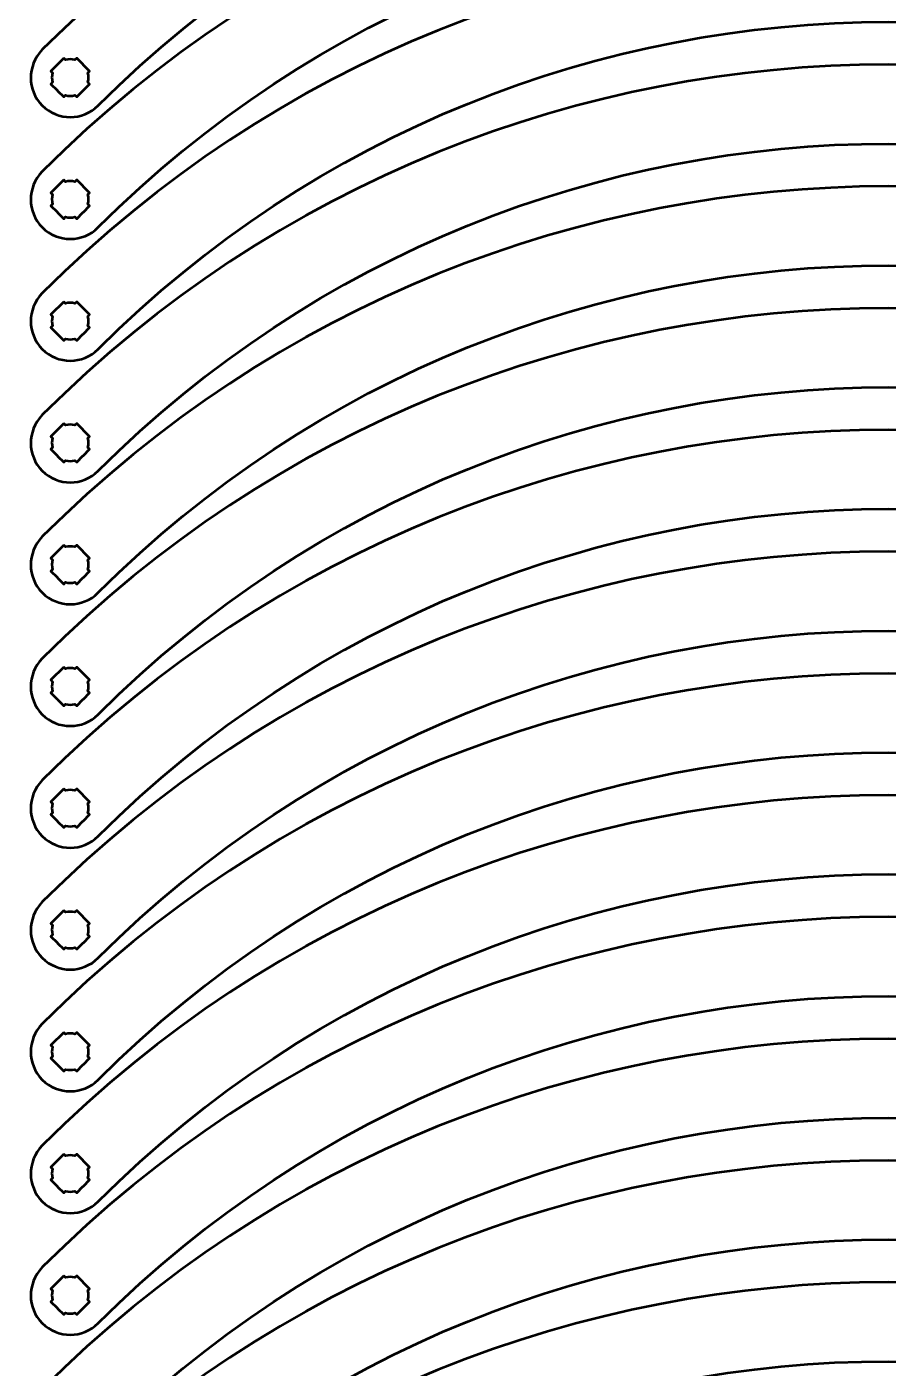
# Model space of a CAD drawing. Header units: centimetres. Extents: x -215 to 208, y -170 to 139.
# Drawn here: x -34.15 to -20, y 93.45 to 115.48 of the extents above; entities that cross this region are included whole.
import ezdxf

# ---------------------------------------------------------------- set-up
doc = ezdxf.new("R2010")
doc.units = ezdxf.units.CM
doc.header["$MEASUREMENT"] = 0
doc.layers.add('Layer 1', color=7, linetype='Continuous')

msp = doc.modelspace()

# ---------------------------------------------------------------- linework, layer by layer
at = {"layer": 'Layer 1', "color": 250, "lineweight": 53}
for points, knots in [([(-32.97543, 114.19039), (-33.22917, 113.93667), (-33.64082, 113.93667), (-33.89461, 114.19046), (-33.89461, 114.19046), (-34.14435, 114.4402), (-34.14833, 114.84278), (-33.89453, 115.10962), (-33.89453, 115.10962), (-26.22218, 122.78213), (-13.77787, 122.78213), (-6.10538, 115.10963), (-6.10538, 115.10963), (-5.85166, 114.85589), (-5.85166, 114.44424), (-6.10545, 114.19045), (-6.10545, 114.19045), (-6.35519, 113.94071), (-6.75778, 113.93672), (-7.02462, 114.19054), (-7.02462, 114.19054), (-14.18951, 121.35529), (-25.81054, 121.35529), (-32.97543, 114.19039)], [0, 0, 0, 0, 0.16666667, 0.16666667, 0.16666667, 0.16666667, 0.33333333, 0.33333333, 0.33333333, 0.33333333, 0.5, 0.5, 0.5, 0.5, 0.66666667, 0.66666667, 0.66666667, 0.66666667, 0.83333333, 0.83333333, 0.83333333, 0.83333333, 1, 1, 1, 1]), ([(-32.97543, 112.19039), (-33.22917, 111.93667), (-33.64082, 111.93667), (-33.89461, 112.19046), (-33.89461, 112.19046), (-34.14435, 112.4402), (-34.14833, 112.84278), (-33.89453, 113.10962), (-33.89453, 113.10962), (-26.22218, 120.78213), (-13.77787, 120.78213), (-6.10538, 113.10963), (-6.10538, 113.10963), (-5.85166, 112.85589), (-5.85166, 112.44424), (-6.10545, 112.19045), (-6.10545, 112.19045), (-6.35519, 111.94071), (-6.75778, 111.93672), (-7.02462, 112.19054), (-7.02462, 112.19054), (-14.18951, 119.35529), (-25.81054, 119.35529), (-32.97543, 112.19039)], [0, 0, 0, 0, 0.16666667, 0.16666667, 0.16666667, 0.16666667, 0.33333333, 0.33333333, 0.33333333, 0.33333333, 0.5, 0.5, 0.5, 0.5, 0.66666667, 0.66666667, 0.66666667, 0.66666667, 0.83333333, 0.83333333, 0.83333333, 0.83333333, 1, 1, 1, 1]), ([(-32.97543, 110.19039), (-33.22917, 109.93667), (-33.64082, 109.93667), (-33.89461, 110.19046), (-33.89461, 110.19046), (-34.14435, 110.4402), (-34.14833, 110.84278), (-33.89453, 111.10962), (-33.89453, 111.10962), (-26.22218, 118.78213), (-13.77787, 118.78213), (-6.10538, 111.10963), (-6.10538, 111.10963), (-5.85166, 110.85589), (-5.85166, 110.44424), (-6.10545, 110.19045), (-6.10545, 110.19045), (-6.35519, 109.94071), (-6.75778, 109.93672), (-7.02462, 110.19054), (-7.02462, 110.19054), (-14.18951, 117.35529), (-25.81054, 117.35529), (-32.97543, 110.19039)], [0, 0, 0, 0, 0.16666667, 0.16666667, 0.16666667, 0.16666667, 0.33333333, 0.33333333, 0.33333333, 0.33333333, 0.5, 0.5, 0.5, 0.5, 0.66666667, 0.66666667, 0.66666667, 0.66666667, 0.83333333, 0.83333333, 0.83333333, 0.83333333, 1, 1, 1, 1]), ([(-32.97543, 108.19039), (-33.22917, 107.93667), (-33.64082, 107.93667), (-33.89461, 108.19046), (-33.89461, 108.19046), (-34.14435, 108.4402), (-34.14833, 108.84278), (-33.89453, 109.10962), (-33.89453, 109.10962), (-26.22218, 116.78213), (-13.77787, 116.78213), (-6.10538, 109.10963), (-6.10538, 109.10963), (-5.85166, 108.85589), (-5.85166, 108.44424), (-6.10545, 108.19045), (-6.10545, 108.19045), (-6.35519, 107.94071), (-6.75778, 107.93672), (-7.02462, 108.19054), (-7.02462, 108.19054), (-14.18951, 115.35529), (-25.81054, 115.35529), (-32.97543, 108.19039)], [0, 0, 0, 0, 0.16666667, 0.16666667, 0.16666667, 0.16666667, 0.33333333, 0.33333333, 0.33333333, 0.33333333, 0.5, 0.5, 0.5, 0.5, 0.66666667, 0.66666667, 0.66666667, 0.66666667, 0.83333333, 0.83333333, 0.83333333, 0.83333333, 1, 1, 1, 1]), ([(-32.97543, 106.19039), (-33.22917, 105.93667), (-33.64082, 105.93667), (-33.89461, 106.19046), (-33.89461, 106.19046), (-34.14435, 106.4402), (-34.14833, 106.84278), (-33.89453, 107.10962), (-33.89453, 107.10962), (-26.22218, 114.78213), (-13.77787, 114.78213), (-6.10538, 107.10963), (-6.10538, 107.10963), (-5.85166, 106.85589), (-5.85166, 106.44424), (-6.10545, 106.19045), (-6.10545, 106.19045), (-6.35519, 105.94071), (-6.75778, 105.93672), (-7.02462, 106.19054), (-7.02462, 106.19054), (-14.18951, 113.35529), (-25.81054, 113.35529), (-32.97543, 106.19039)], [0, 0, 0, 0, 0.16666667, 0.16666667, 0.16666667, 0.16666667, 0.33333333, 0.33333333, 0.33333333, 0.33333333, 0.5, 0.5, 0.5, 0.5, 0.66666667, 0.66666667, 0.66666667, 0.66666667, 0.83333333, 0.83333333, 0.83333333, 0.83333333, 1, 1, 1, 1]), ([(-33.54111, 114.96827), (-33.54111, 114.96827), (-33.51269, 114.93984), (-33.51269, 114.93984), (-33.51269, 114.93984), (-33.46188, 114.95341), (-33.40822, 114.95339), (-33.35742, 114.93983), (-33.35742, 114.93983), (-33.35742, 114.93983), (-33.32898, 114.96827), (-33.32898, 114.96827), (-33.32898, 114.96827), (-33.32898, 114.96827), (-33.11685, 114.75613), (-33.11685, 114.75613), (-33.11685, 114.75613), (-33.11685, 114.75613), (-33.14527, 114.72772), (-33.14527, 114.72772), (-33.14527, 114.72772), (-33.13169, 114.6769), (-33.13166, 114.62321), (-33.14522, 114.57237), (-33.14522, 114.57237), (-33.14522, 114.57237), (-33.11685, 114.544), (-33.11685, 114.544), (-33.11685, 114.544), (-33.11685, 114.544), (-33.21968, 114.44117), (-33.21968, 114.44117), (-33.21968, 114.44117), (-33.21968, 114.44117), (-33.22292, 114.43784), (-33.22292, 114.43784), (-33.22292, 114.43784), (-33.22292, 114.43784), (-33.22625, 114.43461), (-33.22625, 114.43461), (-33.22625, 114.43461), (-33.22625, 114.43461), (-33.32898, 114.33187), (-33.32898, 114.33187), (-33.32898, 114.33187), (-33.32898, 114.33187), (-33.35731, 114.3602), (-33.35731, 114.3602), (-33.35731, 114.3602), (-33.40817, 114.34661), (-33.46192, 114.34661), (-33.51279, 114.3602), (-33.51279, 114.3602), (-33.51279, 114.3602), (-33.54111, 114.33187), (-33.54111, 114.33187), (-33.54111, 114.33187), (-33.54111, 114.33187), (-33.64243, 114.43318), (-33.64243, 114.43318), (-33.64243, 114.43318), (-33.64243, 114.43318), (-33.6472, 114.43784), (-33.6472, 114.43784), (-33.6472, 114.43784), (-33.6472, 114.43784), (-33.65187, 114.44262), (-33.65187, 114.44262), (-33.65187, 114.44262), (-33.65187, 114.44262), (-33.75325, 114.544), (-33.75325, 114.544), (-33.75325, 114.544), (-33.75325, 114.544), (-33.72489, 114.57236), (-33.72489, 114.57236), (-33.72489, 114.57236), (-33.73845, 114.6232), (-33.73845, 114.67692), (-33.72485, 114.72774), (-33.72485, 114.72774), (-33.72485, 114.72774), (-33.75325, 114.75613), (-33.75325, 114.75613), (-33.75325, 114.75613), (-33.75325, 114.75613), (-33.54111, 114.96827), (-33.54111, 114.96827)], [0, 0, 0, 0, 0.04545455, 0.04545455, 0.04545455, 0.04545455, 0.09090909, 0.09090909, 0.09090909, 0.09090909, 0.13636364, 0.13636364, 0.13636364, 0.13636364, 0.18181818, 0.18181818, 0.18181818, 0.18181818, 0.22727273, 0.22727273, 0.22727273, 0.22727273, 0.27272727, 0.27272727, 0.27272727, 0.27272727, 0.31818182, 0.31818182, 0.31818182, 0.31818182, 0.36363636, 0.36363636, 0.36363636, 0.36363636, 0.40909091, 0.40909091, 0.40909091, 0.40909091, 0.45454545, 0.45454545, 0.45454545, 0.45454545, 0.5, 0.5, 0.5, 0.5, 0.54545455, 0.54545455, 0.54545455, 0.54545455, 0.59090909, 0.59090909, 0.59090909, 0.59090909, 0.63636364, 0.63636364, 0.63636364, 0.63636364, 0.68181818, 0.68181818, 0.68181818, 0.68181818, 0.72727273, 0.72727273, 0.72727273, 0.72727273, 0.77272727, 0.77272727, 0.77272727, 0.77272727, 0.81818182, 0.81818182, 0.81818182, 0.81818182, 0.86363636, 0.86363636, 0.86363636, 0.86363636, 0.90909091, 0.90909091, 0.90909091, 0.90909091, 0.95454545, 0.95454545, 0.95454545, 0.95454545, 1, 1, 1, 1]), ([(-33.54111, 112.96827), (-33.54111, 112.96827), (-33.51269, 112.93984), (-33.51269, 112.93984), (-33.51269, 112.93984), (-33.46188, 112.95341), (-33.40822, 112.95339), (-33.35742, 112.93983), (-33.35742, 112.93983), (-33.35742, 112.93983), (-33.32898, 112.96827), (-33.32898, 112.96827), (-33.32898, 112.96827), (-33.32898, 112.96827), (-33.11685, 112.75613), (-33.11685, 112.75613), (-33.11685, 112.75613), (-33.11685, 112.75613), (-33.14527, 112.72772), (-33.14527, 112.72772), (-33.14527, 112.72772), (-33.13169, 112.6769), (-33.13166, 112.62321), (-33.14522, 112.57237), (-33.14522, 112.57237), (-33.14522, 112.57237), (-33.11685, 112.544), (-33.11685, 112.544), (-33.11685, 112.544), (-33.11685, 112.544), (-33.21968, 112.44117), (-33.21968, 112.44117), (-33.21968, 112.44117), (-33.21968, 112.44117), (-33.22292, 112.43784), (-33.22292, 112.43784), (-33.22292, 112.43784), (-33.22292, 112.43784), (-33.22625, 112.43461), (-33.22625, 112.43461), (-33.22625, 112.43461), (-33.22625, 112.43461), (-33.32898, 112.33187), (-33.32898, 112.33187), (-33.32898, 112.33187), (-33.32898, 112.33187), (-33.35731, 112.3602), (-33.35731, 112.3602), (-33.35731, 112.3602), (-33.40817, 112.34661), (-33.46192, 112.34661), (-33.51279, 112.3602), (-33.51279, 112.3602), (-33.51279, 112.3602), (-33.54111, 112.33187), (-33.54111, 112.33187), (-33.54111, 112.33187), (-33.54111, 112.33187), (-33.64243, 112.43318), (-33.64243, 112.43318), (-33.64243, 112.43318), (-33.64243, 112.43318), (-33.6472, 112.43784), (-33.6472, 112.43784), (-33.6472, 112.43784), (-33.6472, 112.43784), (-33.65187, 112.44262), (-33.65187, 112.44262), (-33.65187, 112.44262), (-33.65187, 112.44262), (-33.75325, 112.544), (-33.75325, 112.544), (-33.75325, 112.544), (-33.75325, 112.544), (-33.72489, 112.57236), (-33.72489, 112.57236), (-33.72489, 112.57236), (-33.73845, 112.6232), (-33.73845, 112.67692), (-33.72485, 112.72774), (-33.72485, 112.72774), (-33.72485, 112.72774), (-33.75325, 112.75613), (-33.75325, 112.75613), (-33.75325, 112.75613), (-33.75325, 112.75613), (-33.54111, 112.96827), (-33.54111, 112.96827)], [0, 0, 0, 0, 0.04545455, 0.04545455, 0.04545455, 0.04545455, 0.09090909, 0.09090909, 0.09090909, 0.09090909, 0.13636364, 0.13636364, 0.13636364, 0.13636364, 0.18181818, 0.18181818, 0.18181818, 0.18181818, 0.22727273, 0.22727273, 0.22727273, 0.22727273, 0.27272727, 0.27272727, 0.27272727, 0.27272727, 0.31818182, 0.31818182, 0.31818182, 0.31818182, 0.36363636, 0.36363636, 0.36363636, 0.36363636, 0.40909091, 0.40909091, 0.40909091, 0.40909091, 0.45454545, 0.45454545, 0.45454545, 0.45454545, 0.5, 0.5, 0.5, 0.5, 0.54545455, 0.54545455, 0.54545455, 0.54545455, 0.59090909, 0.59090909, 0.59090909, 0.59090909, 0.63636364, 0.63636364, 0.63636364, 0.63636364, 0.68181818, 0.68181818, 0.68181818, 0.68181818, 0.72727273, 0.72727273, 0.72727273, 0.72727273, 0.77272727, 0.77272727, 0.77272727, 0.77272727, 0.81818182, 0.81818182, 0.81818182, 0.81818182, 0.86363636, 0.86363636, 0.86363636, 0.86363636, 0.90909091, 0.90909091, 0.90909091, 0.90909091, 0.95454545, 0.95454545, 0.95454545, 0.95454545, 1, 1, 1, 1]), ([(-32.97543, 104.19039), (-33.22917, 103.93667), (-33.64082, 103.93667), (-33.89461, 104.19046), (-33.89461, 104.19046), (-34.14435, 104.4402), (-34.14833, 104.84278), (-33.89453, 105.10962), (-33.89453, 105.10962), (-26.22218, 112.78213), (-13.77787, 112.78213), (-6.10538, 105.10963), (-6.10538, 105.10963), (-5.85166, 104.85589), (-5.85166, 104.44424), (-6.10545, 104.19045), (-6.10545, 104.19045), (-6.35519, 103.94071), (-6.75778, 103.93672), (-7.02462, 104.19054), (-7.02462, 104.19054), (-14.18951, 111.35529), (-25.81054, 111.35529), (-32.97543, 104.19039)], [0, 0, 0, 0, 0.16666667, 0.16666667, 0.16666667, 0.16666667, 0.33333333, 0.33333333, 0.33333333, 0.33333333, 0.5, 0.5, 0.5, 0.5, 0.66666667, 0.66666667, 0.66666667, 0.66666667, 0.83333333, 0.83333333, 0.83333333, 0.83333333, 1, 1, 1, 1]), ([(-33.54111, 110.96827), (-33.54111, 110.96827), (-33.51269, 110.93984), (-33.51269, 110.93984), (-33.51269, 110.93984), (-33.46188, 110.95341), (-33.40822, 110.95339), (-33.35742, 110.93983), (-33.35742, 110.93983), (-33.35742, 110.93983), (-33.32898, 110.96827), (-33.32898, 110.96827), (-33.32898, 110.96827), (-33.32898, 110.96827), (-33.11685, 110.75613), (-33.11685, 110.75613), (-33.11685, 110.75613), (-33.11685, 110.75613), (-33.14527, 110.72772), (-33.14527, 110.72772), (-33.14527, 110.72772), (-33.13169, 110.6769), (-33.13166, 110.62321), (-33.14522, 110.57237), (-33.14522, 110.57237), (-33.14522, 110.57237), (-33.11685, 110.544), (-33.11685, 110.544), (-33.11685, 110.544), (-33.11685, 110.544), (-33.21968, 110.44117), (-33.21968, 110.44117), (-33.21968, 110.44117), (-33.21968, 110.44117), (-33.22292, 110.43784), (-33.22292, 110.43784), (-33.22292, 110.43784), (-33.22292, 110.43784), (-33.22625, 110.43461), (-33.22625, 110.43461), (-33.22625, 110.43461), (-33.22625, 110.43461), (-33.32898, 110.33187), (-33.32898, 110.33187), (-33.32898, 110.33187), (-33.32898, 110.33187), (-33.35731, 110.3602), (-33.35731, 110.3602), (-33.35731, 110.3602), (-33.40817, 110.34661), (-33.46192, 110.34661), (-33.51279, 110.3602), (-33.51279, 110.3602), (-33.51279, 110.3602), (-33.54111, 110.33187), (-33.54111, 110.33187), (-33.54111, 110.33187), (-33.54111, 110.33187), (-33.64243, 110.43318), (-33.64243, 110.43318), (-33.64243, 110.43318), (-33.64243, 110.43318), (-33.6472, 110.43784), (-33.6472, 110.43784), (-33.6472, 110.43784), (-33.6472, 110.43784), (-33.65187, 110.44262), (-33.65187, 110.44262), (-33.65187, 110.44262), (-33.65187, 110.44262), (-33.75325, 110.544), (-33.75325, 110.544), (-33.75325, 110.544), (-33.75325, 110.544), (-33.72489, 110.57236), (-33.72489, 110.57236), (-33.72489, 110.57236), (-33.73845, 110.6232), (-33.73845, 110.67692), (-33.72485, 110.72774), (-33.72485, 110.72774), (-33.72485, 110.72774), (-33.75325, 110.75613), (-33.75325, 110.75613), (-33.75325, 110.75613), (-33.75325, 110.75613), (-33.54111, 110.96827), (-33.54111, 110.96827)], [0, 0, 0, 0, 0.04545455, 0.04545455, 0.04545455, 0.04545455, 0.09090909, 0.09090909, 0.09090909, 0.09090909, 0.13636364, 0.13636364, 0.13636364, 0.13636364, 0.18181818, 0.18181818, 0.18181818, 0.18181818, 0.22727273, 0.22727273, 0.22727273, 0.22727273, 0.27272727, 0.27272727, 0.27272727, 0.27272727, 0.31818182, 0.31818182, 0.31818182, 0.31818182, 0.36363636, 0.36363636, 0.36363636, 0.36363636, 0.40909091, 0.40909091, 0.40909091, 0.40909091, 0.45454545, 0.45454545, 0.45454545, 0.45454545, 0.5, 0.5, 0.5, 0.5, 0.54545455, 0.54545455, 0.54545455, 0.54545455, 0.59090909, 0.59090909, 0.59090909, 0.59090909, 0.63636364, 0.63636364, 0.63636364, 0.63636364, 0.68181818, 0.68181818, 0.68181818, 0.68181818, 0.72727273, 0.72727273, 0.72727273, 0.72727273, 0.77272727, 0.77272727, 0.77272727, 0.77272727, 0.81818182, 0.81818182, 0.81818182, 0.81818182, 0.86363636, 0.86363636, 0.86363636, 0.86363636, 0.90909091, 0.90909091, 0.90909091, 0.90909091, 0.95454545, 0.95454545, 0.95454545, 0.95454545, 1, 1, 1, 1]), ([(-32.97543, 102.19039), (-33.22917, 101.93667), (-33.64082, 101.93667), (-33.89461, 102.19046), (-33.89461, 102.19046), (-34.14435, 102.4402), (-34.14833, 102.84278), (-33.89453, 103.10962), (-33.89453, 103.10962), (-26.22218, 110.78213), (-13.77787, 110.78213), (-6.10538, 103.10963), (-6.10538, 103.10963), (-5.85166, 102.85589), (-5.85166, 102.44424), (-6.10545, 102.19045), (-6.10545, 102.19045), (-6.35519, 101.94071), (-6.75778, 101.93672), (-7.02462, 102.19054), (-7.02462, 102.19054), (-14.18951, 109.35529), (-25.81054, 109.35529), (-32.97543, 102.19039)], [0, 0, 0, 0, 0.16666667, 0.16666667, 0.16666667, 0.16666667, 0.33333333, 0.33333333, 0.33333333, 0.33333333, 0.5, 0.5, 0.5, 0.5, 0.66666667, 0.66666667, 0.66666667, 0.66666667, 0.83333333, 0.83333333, 0.83333333, 0.83333333, 1, 1, 1, 1]), ([(-33.54111, 108.96827), (-33.54111, 108.96827), (-33.51269, 108.93984), (-33.51269, 108.93984), (-33.51269, 108.93984), (-33.46188, 108.95341), (-33.40822, 108.95339), (-33.35742, 108.93983), (-33.35742, 108.93983), (-33.35742, 108.93983), (-33.32898, 108.96827), (-33.32898, 108.96827), (-33.32898, 108.96827), (-33.32898, 108.96827), (-33.11685, 108.75613), (-33.11685, 108.75613), (-33.11685, 108.75613), (-33.11685, 108.75613), (-33.14527, 108.72772), (-33.14527, 108.72772), (-33.14527, 108.72772), (-33.13169, 108.6769), (-33.13166, 108.62321), (-33.14522, 108.57237), (-33.14522, 108.57237), (-33.14522, 108.57237), (-33.11685, 108.544), (-33.11685, 108.544), (-33.11685, 108.544), (-33.11685, 108.544), (-33.21968, 108.44117), (-33.21968, 108.44117), (-33.21968, 108.44117), (-33.21968, 108.44117), (-33.22292, 108.43784), (-33.22292, 108.43784), (-33.22292, 108.43784), (-33.22292, 108.43784), (-33.22625, 108.43461), (-33.22625, 108.43461), (-33.22625, 108.43461), (-33.22625, 108.43461), (-33.32898, 108.33187), (-33.32898, 108.33187), (-33.32898, 108.33187), (-33.32898, 108.33187), (-33.35731, 108.3602), (-33.35731, 108.3602), (-33.35731, 108.3602), (-33.40817, 108.34661), (-33.46192, 108.34661), (-33.51279, 108.3602), (-33.51279, 108.3602), (-33.51279, 108.3602), (-33.54111, 108.33187), (-33.54111, 108.33187), (-33.54111, 108.33187), (-33.54111, 108.33187), (-33.64243, 108.43318), (-33.64243, 108.43318), (-33.64243, 108.43318), (-33.64243, 108.43318), (-33.6472, 108.43784), (-33.6472, 108.43784), (-33.6472, 108.43784), (-33.6472, 108.43784), (-33.65187, 108.44262), (-33.65187, 108.44262), (-33.65187, 108.44262), (-33.65187, 108.44262), (-33.75325, 108.544), (-33.75325, 108.544), (-33.75325, 108.544), (-33.75325, 108.544), (-33.72489, 108.57236), (-33.72489, 108.57236), (-33.72489, 108.57236), (-33.73845, 108.6232), (-33.73845, 108.67692), (-33.72485, 108.72774), (-33.72485, 108.72774), (-33.72485, 108.72774), (-33.75325, 108.75613), (-33.75325, 108.75613), (-33.75325, 108.75613), (-33.75325, 108.75613), (-33.54111, 108.96827), (-33.54111, 108.96827)], [0, 0, 0, 0, 0.04545455, 0.04545455, 0.04545455, 0.04545455, 0.09090909, 0.09090909, 0.09090909, 0.09090909, 0.13636364, 0.13636364, 0.13636364, 0.13636364, 0.18181818, 0.18181818, 0.18181818, 0.18181818, 0.22727273, 0.22727273, 0.22727273, 0.22727273, 0.27272727, 0.27272727, 0.27272727, 0.27272727, 0.31818182, 0.31818182, 0.31818182, 0.31818182, 0.36363636, 0.36363636, 0.36363636, 0.36363636, 0.40909091, 0.40909091, 0.40909091, 0.40909091, 0.45454545, 0.45454545, 0.45454545, 0.45454545, 0.5, 0.5, 0.5, 0.5, 0.54545455, 0.54545455, 0.54545455, 0.54545455, 0.59090909, 0.59090909, 0.59090909, 0.59090909, 0.63636364, 0.63636364, 0.63636364, 0.63636364, 0.68181818, 0.68181818, 0.68181818, 0.68181818, 0.72727273, 0.72727273, 0.72727273, 0.72727273, 0.77272727, 0.77272727, 0.77272727, 0.77272727, 0.81818182, 0.81818182, 0.81818182, 0.81818182, 0.86363636, 0.86363636, 0.86363636, 0.86363636, 0.90909091, 0.90909091, 0.90909091, 0.90909091, 0.95454545, 0.95454545, 0.95454545, 0.95454545, 1, 1, 1, 1]), ([(-32.97543, 100.19039), (-33.22917, 99.93667), (-33.64082, 99.93667), (-33.89461, 100.19046), (-33.89461, 100.19046), (-34.14435, 100.4402), (-34.14833, 100.84278), (-33.89453, 101.10962), (-33.89453, 101.10962), (-26.22218, 108.78213), (-13.77787, 108.78213), (-6.10538, 101.10963), (-6.10538, 101.10963), (-5.85166, 100.85589), (-5.85166, 100.44424), (-6.10545, 100.19045), (-6.10545, 100.19045), (-6.35519, 99.94071), (-6.75778, 99.93672), (-7.02462, 100.19054), (-7.02462, 100.19054), (-14.18951, 107.35529), (-25.81054, 107.35529), (-32.97543, 100.19039)], [0, 0, 0, 0, 0.16666667, 0.16666667, 0.16666667, 0.16666667, 0.33333333, 0.33333333, 0.33333333, 0.33333333, 0.5, 0.5, 0.5, 0.5, 0.66666667, 0.66666667, 0.66666667, 0.66666667, 0.83333333, 0.83333333, 0.83333333, 0.83333333, 1, 1, 1, 1]), ([(-33.54111, 106.96827), (-33.54111, 106.96827), (-33.51269, 106.93984), (-33.51269, 106.93984), (-33.51269, 106.93984), (-33.46188, 106.95341), (-33.40822, 106.95339), (-33.35742, 106.93983), (-33.35742, 106.93983), (-33.35742, 106.93983), (-33.32898, 106.96827), (-33.32898, 106.96827), (-33.32898, 106.96827), (-33.32898, 106.96827), (-33.11685, 106.75613), (-33.11685, 106.75613), (-33.11685, 106.75613), (-33.11685, 106.75613), (-33.14527, 106.72772), (-33.14527, 106.72772), (-33.14527, 106.72772), (-33.13169, 106.6769), (-33.13166, 106.62321), (-33.14522, 106.57237), (-33.14522, 106.57237), (-33.14522, 106.57237), (-33.11685, 106.544), (-33.11685, 106.544), (-33.11685, 106.544), (-33.11685, 106.544), (-33.21968, 106.44117), (-33.21968, 106.44117), (-33.21968, 106.44117), (-33.21968, 106.44117), (-33.22292, 106.43784), (-33.22292, 106.43784), (-33.22292, 106.43784), (-33.22292, 106.43784), (-33.22625, 106.43461), (-33.22625, 106.43461), (-33.22625, 106.43461), (-33.22625, 106.43461), (-33.32898, 106.33187), (-33.32898, 106.33187), (-33.32898, 106.33187), (-33.32898, 106.33187), (-33.35731, 106.3602), (-33.35731, 106.3602), (-33.35731, 106.3602), (-33.40817, 106.34661), (-33.46192, 106.34661), (-33.51279, 106.3602), (-33.51279, 106.3602), (-33.51279, 106.3602), (-33.54111, 106.33187), (-33.54111, 106.33187), (-33.54111, 106.33187), (-33.54111, 106.33187), (-33.64243, 106.43318), (-33.64243, 106.43318), (-33.64243, 106.43318), (-33.64243, 106.43318), (-33.6472, 106.43784), (-33.6472, 106.43784), (-33.6472, 106.43784), (-33.6472, 106.43784), (-33.65187, 106.44262), (-33.65187, 106.44262), (-33.65187, 106.44262), (-33.65187, 106.44262), (-33.75325, 106.544), (-33.75325, 106.544), (-33.75325, 106.544), (-33.75325, 106.544), (-33.72489, 106.57236), (-33.72489, 106.57236), (-33.72489, 106.57236), (-33.73845, 106.6232), (-33.73845, 106.67692), (-33.72485, 106.72774), (-33.72485, 106.72774), (-33.72485, 106.72774), (-33.75325, 106.75613), (-33.75325, 106.75613), (-33.75325, 106.75613), (-33.75325, 106.75613), (-33.54111, 106.96827), (-33.54111, 106.96827)], [0, 0, 0, 0, 0.04545455, 0.04545455, 0.04545455, 0.04545455, 0.09090909, 0.09090909, 0.09090909, 0.09090909, 0.13636364, 0.13636364, 0.13636364, 0.13636364, 0.18181818, 0.18181818, 0.18181818, 0.18181818, 0.22727273, 0.22727273, 0.22727273, 0.22727273, 0.27272727, 0.27272727, 0.27272727, 0.27272727, 0.31818182, 0.31818182, 0.31818182, 0.31818182, 0.36363636, 0.36363636, 0.36363636, 0.36363636, 0.40909091, 0.40909091, 0.40909091, 0.40909091, 0.45454545, 0.45454545, 0.45454545, 0.45454545, 0.5, 0.5, 0.5, 0.5, 0.54545455, 0.54545455, 0.54545455, 0.54545455, 0.59090909, 0.59090909, 0.59090909, 0.59090909, 0.63636364, 0.63636364, 0.63636364, 0.63636364, 0.68181818, 0.68181818, 0.68181818, 0.68181818, 0.72727273, 0.72727273, 0.72727273, 0.72727273, 0.77272727, 0.77272727, 0.77272727, 0.77272727, 0.81818182, 0.81818182, 0.81818182, 0.81818182, 0.86363636, 0.86363636, 0.86363636, 0.86363636, 0.90909091, 0.90909091, 0.90909091, 0.90909091, 0.95454545, 0.95454545, 0.95454545, 0.95454545, 1, 1, 1, 1]), ([(-32.97543, 98.19039), (-33.22917, 97.93667), (-33.64082, 97.93667), (-33.89461, 98.19046), (-33.89461, 98.19046), (-34.14435, 98.4402), (-34.14833, 98.84278), (-33.89453, 99.10962), (-33.89453, 99.10962), (-26.22218, 106.78213), (-13.77787, 106.78213), (-6.10538, 99.10963), (-6.10538, 99.10963), (-5.85166, 98.85589), (-5.85166, 98.44424), (-6.10545, 98.19045), (-6.10545, 98.19045), (-6.35519, 97.94071), (-6.75778, 97.93672), (-7.02462, 98.19054), (-7.02462, 98.19054), (-14.18951, 105.35529), (-25.81054, 105.35529), (-32.97543, 98.19039)], [0, 0, 0, 0, 0.16666667, 0.16666667, 0.16666667, 0.16666667, 0.33333333, 0.33333333, 0.33333333, 0.33333333, 0.5, 0.5, 0.5, 0.5, 0.66666667, 0.66666667, 0.66666667, 0.66666667, 0.83333333, 0.83333333, 0.83333333, 0.83333333, 1, 1, 1, 1]), ([(-33.54111, 104.96827), (-33.54111, 104.96827), (-33.51269, 104.93984), (-33.51269, 104.93984), (-33.51269, 104.93984), (-33.46188, 104.95341), (-33.40822, 104.95339), (-33.35742, 104.93983), (-33.35742, 104.93983), (-33.35742, 104.93983), (-33.32898, 104.96827), (-33.32898, 104.96827), (-33.32898, 104.96827), (-33.32898, 104.96827), (-33.11685, 104.75613), (-33.11685, 104.75613), (-33.11685, 104.75613), (-33.11685, 104.75613), (-33.14527, 104.72772), (-33.14527, 104.72772), (-33.14527, 104.72772), (-33.13169, 104.6769), (-33.13166, 104.62321), (-33.14522, 104.57237), (-33.14522, 104.57237), (-33.14522, 104.57237), (-33.11685, 104.544), (-33.11685, 104.544), (-33.11685, 104.544), (-33.11685, 104.544), (-33.21968, 104.44117), (-33.21968, 104.44117), (-33.21968, 104.44117), (-33.21968, 104.44117), (-33.22292, 104.43784), (-33.22292, 104.43784), (-33.22292, 104.43784), (-33.22292, 104.43784), (-33.22625, 104.43461), (-33.22625, 104.43461), (-33.22625, 104.43461), (-33.22625, 104.43461), (-33.32898, 104.33187), (-33.32898, 104.33187), (-33.32898, 104.33187), (-33.32898, 104.33187), (-33.35731, 104.3602), (-33.35731, 104.3602), (-33.35731, 104.3602), (-33.40817, 104.34661), (-33.46192, 104.34661), (-33.51279, 104.3602), (-33.51279, 104.3602), (-33.51279, 104.3602), (-33.54111, 104.33187), (-33.54111, 104.33187), (-33.54111, 104.33187), (-33.54111, 104.33187), (-33.64243, 104.43318), (-33.64243, 104.43318), (-33.64243, 104.43318), (-33.64243, 104.43318), (-33.6472, 104.43784), (-33.6472, 104.43784), (-33.6472, 104.43784), (-33.6472, 104.43784), (-33.65187, 104.44262), (-33.65187, 104.44262), (-33.65187, 104.44262), (-33.65187, 104.44262), (-33.75325, 104.544), (-33.75325, 104.544), (-33.75325, 104.544), (-33.75325, 104.544), (-33.72489, 104.57236), (-33.72489, 104.57236), (-33.72489, 104.57236), (-33.73845, 104.6232), (-33.73845, 104.67692), (-33.72485, 104.72774), (-33.72485, 104.72774), (-33.72485, 104.72774), (-33.75325, 104.75613), (-33.75325, 104.75613), (-33.75325, 104.75613), (-33.75325, 104.75613), (-33.54111, 104.96827), (-33.54111, 104.96827)], [0, 0, 0, 0, 0.04545455, 0.04545455, 0.04545455, 0.04545455, 0.09090909, 0.09090909, 0.09090909, 0.09090909, 0.13636364, 0.13636364, 0.13636364, 0.13636364, 0.18181818, 0.18181818, 0.18181818, 0.18181818, 0.22727273, 0.22727273, 0.22727273, 0.22727273, 0.27272727, 0.27272727, 0.27272727, 0.27272727, 0.31818182, 0.31818182, 0.31818182, 0.31818182, 0.36363636, 0.36363636, 0.36363636, 0.36363636, 0.40909091, 0.40909091, 0.40909091, 0.40909091, 0.45454545, 0.45454545, 0.45454545, 0.45454545, 0.5, 0.5, 0.5, 0.5, 0.54545455, 0.54545455, 0.54545455, 0.54545455, 0.59090909, 0.59090909, 0.59090909, 0.59090909, 0.63636364, 0.63636364, 0.63636364, 0.63636364, 0.68181818, 0.68181818, 0.68181818, 0.68181818, 0.72727273, 0.72727273, 0.72727273, 0.72727273, 0.77272727, 0.77272727, 0.77272727, 0.77272727, 0.81818182, 0.81818182, 0.81818182, 0.81818182, 0.86363636, 0.86363636, 0.86363636, 0.86363636, 0.90909091, 0.90909091, 0.90909091, 0.90909091, 0.95454545, 0.95454545, 0.95454545, 0.95454545, 1, 1, 1, 1]), ([(-32.97543, 96.19039), (-33.22917, 95.93667), (-33.64082, 95.93667), (-33.89461, 96.19046), (-33.89461, 96.19046), (-34.14435, 96.4402), (-34.14833, 96.84278), (-33.89453, 97.10962), (-33.89453, 97.10962), (-26.22218, 104.78213), (-13.77787, 104.78213), (-6.10538, 97.10963), (-6.10538, 97.10963), (-5.85166, 96.85589), (-5.85166, 96.44424), (-6.10545, 96.19045), (-6.10545, 96.19045), (-6.35519, 95.94071), (-6.75778, 95.93672), (-7.02462, 96.19054), (-7.02462, 96.19054), (-14.18951, 103.35529), (-25.81054, 103.35529), (-32.97543, 96.19039)], [0, 0, 0, 0, 0.16666667, 0.16666667, 0.16666667, 0.16666667, 0.33333333, 0.33333333, 0.33333333, 0.33333333, 0.5, 0.5, 0.5, 0.5, 0.66666667, 0.66666667, 0.66666667, 0.66666667, 0.83333333, 0.83333333, 0.83333333, 0.83333333, 1, 1, 1, 1]), ([(-33.54111, 102.96827), (-33.54111, 102.96827), (-33.51269, 102.93984), (-33.51269, 102.93984), (-33.51269, 102.93984), (-33.46188, 102.95341), (-33.40822, 102.95339), (-33.35742, 102.93983), (-33.35742, 102.93983), (-33.35742, 102.93983), (-33.32898, 102.96827), (-33.32898, 102.96827), (-33.32898, 102.96827), (-33.32898, 102.96827), (-33.11685, 102.75613), (-33.11685, 102.75613), (-33.11685, 102.75613), (-33.11685, 102.75613), (-33.14527, 102.72772), (-33.14527, 102.72772), (-33.14527, 102.72772), (-33.13169, 102.6769), (-33.13166, 102.62321), (-33.14522, 102.57237), (-33.14522, 102.57237), (-33.14522, 102.57237), (-33.11685, 102.544), (-33.11685, 102.544), (-33.11685, 102.544), (-33.11685, 102.544), (-33.21968, 102.44117), (-33.21968, 102.44117), (-33.21968, 102.44117), (-33.21968, 102.44117), (-33.22292, 102.43784), (-33.22292, 102.43784), (-33.22292, 102.43784), (-33.22292, 102.43784), (-33.22625, 102.43461), (-33.22625, 102.43461), (-33.22625, 102.43461), (-33.22625, 102.43461), (-33.32898, 102.33187), (-33.32898, 102.33187), (-33.32898, 102.33187), (-33.32898, 102.33187), (-33.35731, 102.3602), (-33.35731, 102.3602), (-33.35731, 102.3602), (-33.40817, 102.34661), (-33.46192, 102.34661), (-33.51279, 102.3602), (-33.51279, 102.3602), (-33.51279, 102.3602), (-33.54111, 102.33187), (-33.54111, 102.33187), (-33.54111, 102.33187), (-33.54111, 102.33187), (-33.64243, 102.43318), (-33.64243, 102.43318), (-33.64243, 102.43318), (-33.64243, 102.43318), (-33.6472, 102.43784), (-33.6472, 102.43784), (-33.6472, 102.43784), (-33.6472, 102.43784), (-33.65187, 102.44262), (-33.65187, 102.44262), (-33.65187, 102.44262), (-33.65187, 102.44262), (-33.75325, 102.544), (-33.75325, 102.544), (-33.75325, 102.544), (-33.75325, 102.544), (-33.72489, 102.57236), (-33.72489, 102.57236), (-33.72489, 102.57236), (-33.73845, 102.6232), (-33.73845, 102.67692), (-33.72485, 102.72774), (-33.72485, 102.72774), (-33.72485, 102.72774), (-33.75325, 102.75613), (-33.75325, 102.75613), (-33.75325, 102.75613), (-33.75325, 102.75613), (-33.54111, 102.96827), (-33.54111, 102.96827)], [0, 0, 0, 0, 0.04545455, 0.04545455, 0.04545455, 0.04545455, 0.09090909, 0.09090909, 0.09090909, 0.09090909, 0.13636364, 0.13636364, 0.13636364, 0.13636364, 0.18181818, 0.18181818, 0.18181818, 0.18181818, 0.22727273, 0.22727273, 0.22727273, 0.22727273, 0.27272727, 0.27272727, 0.27272727, 0.27272727, 0.31818182, 0.31818182, 0.31818182, 0.31818182, 0.36363636, 0.36363636, 0.36363636, 0.36363636, 0.40909091, 0.40909091, 0.40909091, 0.40909091, 0.45454545, 0.45454545, 0.45454545, 0.45454545, 0.5, 0.5, 0.5, 0.5, 0.54545455, 0.54545455, 0.54545455, 0.54545455, 0.59090909, 0.59090909, 0.59090909, 0.59090909, 0.63636364, 0.63636364, 0.63636364, 0.63636364, 0.68181818, 0.68181818, 0.68181818, 0.68181818, 0.72727273, 0.72727273, 0.72727273, 0.72727273, 0.77272727, 0.77272727, 0.77272727, 0.77272727, 0.81818182, 0.81818182, 0.81818182, 0.81818182, 0.86363636, 0.86363636, 0.86363636, 0.86363636, 0.90909091, 0.90909091, 0.90909091, 0.90909091, 0.95454545, 0.95454545, 0.95454545, 0.95454545, 1, 1, 1, 1]), ([(-32.97543, 94.19039), (-33.22917, 93.93667), (-33.64082, 93.93667), (-33.89461, 94.19046), (-33.89461, 94.19046), (-34.14435, 94.4402), (-34.14833, 94.84278), (-33.89453, 95.10962), (-33.89453, 95.10962), (-26.22218, 102.78213), (-13.77787, 102.78213), (-6.10538, 95.10963), (-6.10538, 95.10963), (-5.85166, 94.85589), (-5.85166, 94.44424), (-6.10545, 94.19045), (-6.10545, 94.19045), (-6.35519, 93.94071), (-6.75778, 93.93672), (-7.02462, 94.19054), (-7.02462, 94.19054), (-14.18951, 101.35529), (-25.81054, 101.35529), (-32.97543, 94.19039)], [0, 0, 0, 0, 0.16666667, 0.16666667, 0.16666667, 0.16666667, 0.33333333, 0.33333333, 0.33333333, 0.33333333, 0.5, 0.5, 0.5, 0.5, 0.66666667, 0.66666667, 0.66666667, 0.66666667, 0.83333333, 0.83333333, 0.83333333, 0.83333333, 1, 1, 1, 1]), ([(-33.54111, 100.96827), (-33.54111, 100.96827), (-33.51269, 100.93984), (-33.51269, 100.93984), (-33.51269, 100.93984), (-33.46188, 100.95341), (-33.40822, 100.95339), (-33.35742, 100.93983), (-33.35742, 100.93983), (-33.35742, 100.93983), (-33.32898, 100.96827), (-33.32898, 100.96827), (-33.32898, 100.96827), (-33.32898, 100.96827), (-33.11685, 100.75613), (-33.11685, 100.75613), (-33.11685, 100.75613), (-33.11685, 100.75613), (-33.14527, 100.72772), (-33.14527, 100.72772), (-33.14527, 100.72772), (-33.13169, 100.6769), (-33.13166, 100.62321), (-33.14522, 100.57237), (-33.14522, 100.57237), (-33.14522, 100.57237), (-33.11685, 100.544), (-33.11685, 100.544), (-33.11685, 100.544), (-33.11685, 100.544), (-33.21968, 100.44117), (-33.21968, 100.44117), (-33.21968, 100.44117), (-33.21968, 100.44117), (-33.22292, 100.43784), (-33.22292, 100.43784), (-33.22292, 100.43784), (-33.22292, 100.43784), (-33.22625, 100.43461), (-33.22625, 100.43461), (-33.22625, 100.43461), (-33.22625, 100.43461), (-33.32898, 100.33187), (-33.32898, 100.33187), (-33.32898, 100.33187), (-33.32898, 100.33187), (-33.35731, 100.3602), (-33.35731, 100.3602), (-33.35731, 100.3602), (-33.40817, 100.34661), (-33.46192, 100.34661), (-33.51279, 100.3602), (-33.51279, 100.3602), (-33.51279, 100.3602), (-33.54111, 100.33187), (-33.54111, 100.33187), (-33.54111, 100.33187), (-33.54111, 100.33187), (-33.64243, 100.43318), (-33.64243, 100.43318), (-33.64243, 100.43318), (-33.64243, 100.43318), (-33.6472, 100.43784), (-33.6472, 100.43784), (-33.6472, 100.43784), (-33.6472, 100.43784), (-33.65187, 100.44262), (-33.65187, 100.44262), (-33.65187, 100.44262), (-33.65187, 100.44262), (-33.75325, 100.544), (-33.75325, 100.544), (-33.75325, 100.544), (-33.75325, 100.544), (-33.72489, 100.57236), (-33.72489, 100.57236), (-33.72489, 100.57236), (-33.73845, 100.6232), (-33.73845, 100.67692), (-33.72485, 100.72774), (-33.72485, 100.72774), (-33.72485, 100.72774), (-33.75325, 100.75613), (-33.75325, 100.75613), (-33.75325, 100.75613), (-33.75325, 100.75613), (-33.54111, 100.96827), (-33.54111, 100.96827)], [0, 0, 0, 0, 0.04545455, 0.04545455, 0.04545455, 0.04545455, 0.09090909, 0.09090909, 0.09090909, 0.09090909, 0.13636364, 0.13636364, 0.13636364, 0.13636364, 0.18181818, 0.18181818, 0.18181818, 0.18181818, 0.22727273, 0.22727273, 0.22727273, 0.22727273, 0.27272727, 0.27272727, 0.27272727, 0.27272727, 0.31818182, 0.31818182, 0.31818182, 0.31818182, 0.36363636, 0.36363636, 0.36363636, 0.36363636, 0.40909091, 0.40909091, 0.40909091, 0.40909091, 0.45454545, 0.45454545, 0.45454545, 0.45454545, 0.5, 0.5, 0.5, 0.5, 0.54545455, 0.54545455, 0.54545455, 0.54545455, 0.59090909, 0.59090909, 0.59090909, 0.59090909, 0.63636364, 0.63636364, 0.63636364, 0.63636364, 0.68181818, 0.68181818, 0.68181818, 0.68181818, 0.72727273, 0.72727273, 0.72727273, 0.72727273, 0.77272727, 0.77272727, 0.77272727, 0.77272727, 0.81818182, 0.81818182, 0.81818182, 0.81818182, 0.86363636, 0.86363636, 0.86363636, 0.86363636, 0.90909091, 0.90909091, 0.90909091, 0.90909091, 0.95454545, 0.95454545, 0.95454545, 0.95454545, 1, 1, 1, 1]), ([(-32.97543, 92.19039), (-33.22917, 91.93667), (-33.64082, 91.93667), (-33.89461, 92.19046), (-33.89461, 92.19046), (-34.14435, 92.4402), (-34.14833, 92.84278), (-33.89453, 93.10962), (-33.89453, 93.10962), (-26.22218, 100.78213), (-13.77787, 100.78213), (-6.10538, 93.10963), (-6.10538, 93.10963), (-5.85166, 92.85589), (-5.85166, 92.44424), (-6.10545, 92.19045), (-6.10545, 92.19045), (-6.35519, 91.94071), (-6.75778, 91.93672), (-7.02462, 92.19054), (-7.02462, 92.19054), (-14.18951, 99.35529), (-25.81054, 99.35529), (-32.97543, 92.19039)], [0, 0, 0, 0, 0.16666667, 0.16666667, 0.16666667, 0.16666667, 0.33333333, 0.33333333, 0.33333333, 0.33333333, 0.5, 0.5, 0.5, 0.5, 0.66666667, 0.66666667, 0.66666667, 0.66666667, 0.83333333, 0.83333333, 0.83333333, 0.83333333, 1, 1, 1, 1]), ([(-33.54111, 98.96827), (-33.54111, 98.96827), (-33.51269, 98.93984), (-33.51269, 98.93984), (-33.51269, 98.93984), (-33.46188, 98.95341), (-33.40822, 98.95339), (-33.35742, 98.93983), (-33.35742, 98.93983), (-33.35742, 98.93983), (-33.32898, 98.96827), (-33.32898, 98.96827), (-33.32898, 98.96827), (-33.32898, 98.96827), (-33.11685, 98.75613), (-33.11685, 98.75613), (-33.11685, 98.75613), (-33.11685, 98.75613), (-33.14527, 98.72772), (-33.14527, 98.72772), (-33.14527, 98.72772), (-33.13169, 98.6769), (-33.13166, 98.62321), (-33.14522, 98.57237), (-33.14522, 98.57237), (-33.14522, 98.57237), (-33.11685, 98.544), (-33.11685, 98.544), (-33.11685, 98.544), (-33.11685, 98.544), (-33.21968, 98.44117), (-33.21968, 98.44117), (-33.21968, 98.44117), (-33.21968, 98.44117), (-33.22292, 98.43784), (-33.22292, 98.43784), (-33.22292, 98.43784), (-33.22292, 98.43784), (-33.22625, 98.43461), (-33.22625, 98.43461), (-33.22625, 98.43461), (-33.22625, 98.43461), (-33.32898, 98.33187), (-33.32898, 98.33187), (-33.32898, 98.33187), (-33.32898, 98.33187), (-33.35731, 98.3602), (-33.35731, 98.3602), (-33.35731, 98.3602), (-33.40817, 98.34661), (-33.46192, 98.34661), (-33.51279, 98.3602), (-33.51279, 98.3602), (-33.51279, 98.3602), (-33.54111, 98.33187), (-33.54111, 98.33187), (-33.54111, 98.33187), (-33.54111, 98.33187), (-33.64243, 98.43318), (-33.64243, 98.43318), (-33.64243, 98.43318), (-33.64243, 98.43318), (-33.6472, 98.43784), (-33.6472, 98.43784), (-33.6472, 98.43784), (-33.6472, 98.43784), (-33.65187, 98.44262), (-33.65187, 98.44262), (-33.65187, 98.44262), (-33.65187, 98.44262), (-33.75325, 98.544), (-33.75325, 98.544), (-33.75325, 98.544), (-33.75325, 98.544), (-33.72489, 98.57236), (-33.72489, 98.57236), (-33.72489, 98.57236), (-33.73845, 98.6232), (-33.73845, 98.67692), (-33.72485, 98.72774), (-33.72485, 98.72774), (-33.72485, 98.72774), (-33.75325, 98.75613), (-33.75325, 98.75613), (-33.75325, 98.75613), (-33.75325, 98.75613), (-33.54111, 98.96827), (-33.54111, 98.96827)], [0, 0, 0, 0, 0.04545455, 0.04545455, 0.04545455, 0.04545455, 0.09090909, 0.09090909, 0.09090909, 0.09090909, 0.13636364, 0.13636364, 0.13636364, 0.13636364, 0.18181818, 0.18181818, 0.18181818, 0.18181818, 0.22727273, 0.22727273, 0.22727273, 0.22727273, 0.27272727, 0.27272727, 0.27272727, 0.27272727, 0.31818182, 0.31818182, 0.31818182, 0.31818182, 0.36363636, 0.36363636, 0.36363636, 0.36363636, 0.40909091, 0.40909091, 0.40909091, 0.40909091, 0.45454545, 0.45454545, 0.45454545, 0.45454545, 0.5, 0.5, 0.5, 0.5, 0.54545455, 0.54545455, 0.54545455, 0.54545455, 0.59090909, 0.59090909, 0.59090909, 0.59090909, 0.63636364, 0.63636364, 0.63636364, 0.63636364, 0.68181818, 0.68181818, 0.68181818, 0.68181818, 0.72727273, 0.72727273, 0.72727273, 0.72727273, 0.77272727, 0.77272727, 0.77272727, 0.77272727, 0.81818182, 0.81818182, 0.81818182, 0.81818182, 0.86363636, 0.86363636, 0.86363636, 0.86363636, 0.90909091, 0.90909091, 0.90909091, 0.90909091, 0.95454545, 0.95454545, 0.95454545, 0.95454545, 1, 1, 1, 1]), ([(-32.97543, 90.19039), (-33.22917, 89.93667), (-33.64082, 89.93667), (-33.89461, 90.19046), (-33.89461, 90.19046), (-34.14435, 90.4402), (-34.14833, 90.84278), (-33.89453, 91.10962), (-33.89453, 91.10962), (-26.22218, 98.78213), (-13.77787, 98.78213), (-6.10538, 91.10963), (-6.10538, 91.10963), (-5.85166, 90.85589), (-5.85166, 90.44424), (-6.10545, 90.19045), (-6.10545, 90.19045), (-6.35519, 89.94071), (-6.75778, 89.93672), (-7.02462, 90.19054), (-7.02462, 90.19054), (-14.18951, 97.35529), (-25.81054, 97.35529), (-32.97543, 90.19039)], [0, 0, 0, 0, 0.16666667, 0.16666667, 0.16666667, 0.16666667, 0.33333333, 0.33333333, 0.33333333, 0.33333333, 0.5, 0.5, 0.5, 0.5, 0.66666667, 0.66666667, 0.66666667, 0.66666667, 0.83333333, 0.83333333, 0.83333333, 0.83333333, 1, 1, 1, 1]), ([(-33.54111, 96.96827), (-33.54111, 96.96827), (-33.51269, 96.93984), (-33.51269, 96.93984), (-33.51269, 96.93984), (-33.46188, 96.95341), (-33.40822, 96.95339), (-33.35742, 96.93983), (-33.35742, 96.93983), (-33.35742, 96.93983), (-33.32898, 96.96827), (-33.32898, 96.96827), (-33.32898, 96.96827), (-33.32898, 96.96827), (-33.11685, 96.75613), (-33.11685, 96.75613), (-33.11685, 96.75613), (-33.11685, 96.75613), (-33.14527, 96.72772), (-33.14527, 96.72772), (-33.14527, 96.72772), (-33.13169, 96.6769), (-33.13166, 96.62321), (-33.14522, 96.57237), (-33.14522, 96.57237), (-33.14522, 96.57237), (-33.11685, 96.544), (-33.11685, 96.544), (-33.11685, 96.544), (-33.11685, 96.544), (-33.21968, 96.44117), (-33.21968, 96.44117), (-33.21968, 96.44117), (-33.21968, 96.44117), (-33.22292, 96.43784), (-33.22292, 96.43784), (-33.22292, 96.43784), (-33.22292, 96.43784), (-33.22625, 96.43461), (-33.22625, 96.43461), (-33.22625, 96.43461), (-33.22625, 96.43461), (-33.32898, 96.33187), (-33.32898, 96.33187), (-33.32898, 96.33187), (-33.32898, 96.33187), (-33.35731, 96.3602), (-33.35731, 96.3602), (-33.35731, 96.3602), (-33.40817, 96.34661), (-33.46192, 96.34661), (-33.51279, 96.3602), (-33.51279, 96.3602), (-33.51279, 96.3602), (-33.54111, 96.33187), (-33.54111, 96.33187), (-33.54111, 96.33187), (-33.54111, 96.33187), (-33.64243, 96.43318), (-33.64243, 96.43318), (-33.64243, 96.43318), (-33.64243, 96.43318), (-33.6472, 96.43784), (-33.6472, 96.43784), (-33.6472, 96.43784), (-33.6472, 96.43784), (-33.65187, 96.44262), (-33.65187, 96.44262), (-33.65187, 96.44262), (-33.65187, 96.44262), (-33.75325, 96.544), (-33.75325, 96.544), (-33.75325, 96.544), (-33.75325, 96.544), (-33.72489, 96.57236), (-33.72489, 96.57236), (-33.72489, 96.57236), (-33.73845, 96.6232), (-33.73845, 96.67692), (-33.72485, 96.72774), (-33.72485, 96.72774), (-33.72485, 96.72774), (-33.75325, 96.75613), (-33.75325, 96.75613), (-33.75325, 96.75613), (-33.75325, 96.75613), (-33.54111, 96.96827), (-33.54111, 96.96827)], [0, 0, 0, 0, 0.04545455, 0.04545455, 0.04545455, 0.04545455, 0.09090909, 0.09090909, 0.09090909, 0.09090909, 0.13636364, 0.13636364, 0.13636364, 0.13636364, 0.18181818, 0.18181818, 0.18181818, 0.18181818, 0.22727273, 0.22727273, 0.22727273, 0.22727273, 0.27272727, 0.27272727, 0.27272727, 0.27272727, 0.31818182, 0.31818182, 0.31818182, 0.31818182, 0.36363636, 0.36363636, 0.36363636, 0.36363636, 0.40909091, 0.40909091, 0.40909091, 0.40909091, 0.45454545, 0.45454545, 0.45454545, 0.45454545, 0.5, 0.5, 0.5, 0.5, 0.54545455, 0.54545455, 0.54545455, 0.54545455, 0.59090909, 0.59090909, 0.59090909, 0.59090909, 0.63636364, 0.63636364, 0.63636364, 0.63636364, 0.68181818, 0.68181818, 0.68181818, 0.68181818, 0.72727273, 0.72727273, 0.72727273, 0.72727273, 0.77272727, 0.77272727, 0.77272727, 0.77272727, 0.81818182, 0.81818182, 0.81818182, 0.81818182, 0.86363636, 0.86363636, 0.86363636, 0.86363636, 0.90909091, 0.90909091, 0.90909091, 0.90909091, 0.95454545, 0.95454545, 0.95454545, 0.95454545, 1, 1, 1, 1]), ([(-32.97543, 88.19039), (-33.22917, 87.93667), (-33.64082, 87.93667), (-33.89461, 88.19046), (-33.89461, 88.19046), (-34.14435, 88.4402), (-34.14833, 88.84278), (-33.89453, 89.10962), (-33.89453, 89.10962), (-26.22218, 96.78213), (-13.77787, 96.78213), (-6.10538, 89.10963), (-6.10538, 89.10963), (-5.85166, 88.85589), (-5.85166, 88.44424), (-6.10545, 88.19045), (-6.10545, 88.19045), (-6.35519, 87.94071), (-6.75778, 87.93672), (-7.02462, 88.19054), (-7.02462, 88.19054), (-14.18951, 95.35529), (-25.81054, 95.35529), (-32.97543, 88.19039)], [0, 0, 0, 0, 0.16666667, 0.16666667, 0.16666667, 0.16666667, 0.33333333, 0.33333333, 0.33333333, 0.33333333, 0.5, 0.5, 0.5, 0.5, 0.66666667, 0.66666667, 0.66666667, 0.66666667, 0.83333333, 0.83333333, 0.83333333, 0.83333333, 1, 1, 1, 1]), ([(-33.54111, 94.96827), (-33.54111, 94.96827), (-33.51269, 94.93984), (-33.51269, 94.93984), (-33.51269, 94.93984), (-33.46188, 94.95341), (-33.40822, 94.95339), (-33.35742, 94.93983), (-33.35742, 94.93983), (-33.35742, 94.93983), (-33.32898, 94.96827), (-33.32898, 94.96827), (-33.32898, 94.96827), (-33.32898, 94.96827), (-33.11685, 94.75613), (-33.11685, 94.75613), (-33.11685, 94.75613), (-33.11685, 94.75613), (-33.14527, 94.72772), (-33.14527, 94.72772), (-33.14527, 94.72772), (-33.13169, 94.6769), (-33.13166, 94.62321), (-33.14522, 94.57237), (-33.14522, 94.57237), (-33.14522, 94.57237), (-33.11685, 94.544), (-33.11685, 94.544), (-33.11685, 94.544), (-33.11685, 94.544), (-33.21968, 94.44117), (-33.21968, 94.44117), (-33.21968, 94.44117), (-33.21968, 94.44117), (-33.22292, 94.43784), (-33.22292, 94.43784), (-33.22292, 94.43784), (-33.22292, 94.43784), (-33.22625, 94.43461), (-33.22625, 94.43461), (-33.22625, 94.43461), (-33.22625, 94.43461), (-33.32898, 94.33187), (-33.32898, 94.33187), (-33.32898, 94.33187), (-33.32898, 94.33187), (-33.35731, 94.3602), (-33.35731, 94.3602), (-33.35731, 94.3602), (-33.40817, 94.34661), (-33.46192, 94.34661), (-33.51279, 94.3602), (-33.51279, 94.3602), (-33.51279, 94.3602), (-33.54111, 94.33187), (-33.54111, 94.33187), (-33.54111, 94.33187), (-33.54111, 94.33187), (-33.64243, 94.43318), (-33.64243, 94.43318), (-33.64243, 94.43318), (-33.64243, 94.43318), (-33.6472, 94.43784), (-33.6472, 94.43784), (-33.6472, 94.43784), (-33.6472, 94.43784), (-33.65187, 94.44262), (-33.65187, 94.44262), (-33.65187, 94.44262), (-33.65187, 94.44262), (-33.75325, 94.544), (-33.75325, 94.544), (-33.75325, 94.544), (-33.75325, 94.544), (-33.72489, 94.57236), (-33.72489, 94.57236), (-33.72489, 94.57236), (-33.73845, 94.6232), (-33.73845, 94.67692), (-33.72485, 94.72774), (-33.72485, 94.72774), (-33.72485, 94.72774), (-33.75325, 94.75613), (-33.75325, 94.75613), (-33.75325, 94.75613), (-33.75325, 94.75613), (-33.54111, 94.96827), (-33.54111, 94.96827)], [0, 0, 0, 0, 0.04545455, 0.04545455, 0.04545455, 0.04545455, 0.09090909, 0.09090909, 0.09090909, 0.09090909, 0.13636364, 0.13636364, 0.13636364, 0.13636364, 0.18181818, 0.18181818, 0.18181818, 0.18181818, 0.22727273, 0.22727273, 0.22727273, 0.22727273, 0.27272727, 0.27272727, 0.27272727, 0.27272727, 0.31818182, 0.31818182, 0.31818182, 0.31818182, 0.36363636, 0.36363636, 0.36363636, 0.36363636, 0.40909091, 0.40909091, 0.40909091, 0.40909091, 0.45454545, 0.45454545, 0.45454545, 0.45454545, 0.5, 0.5, 0.5, 0.5, 0.54545455, 0.54545455, 0.54545455, 0.54545455, 0.59090909, 0.59090909, 0.59090909, 0.59090909, 0.63636364, 0.63636364, 0.63636364, 0.63636364, 0.68181818, 0.68181818, 0.68181818, 0.68181818, 0.72727273, 0.72727273, 0.72727273, 0.72727273, 0.77272727, 0.77272727, 0.77272727, 0.77272727, 0.81818182, 0.81818182, 0.81818182, 0.81818182, 0.86363636, 0.86363636, 0.86363636, 0.86363636, 0.90909091, 0.90909091, 0.90909091, 0.90909091, 0.95454545, 0.95454545, 0.95454545, 0.95454545, 1, 1, 1, 1]), ([(-32.97543, 86.19039), (-33.22917, 85.93667), (-33.64082, 85.93667), (-33.89461, 86.19046), (-33.89461, 86.19046), (-34.14435, 86.4402), (-34.14833, 86.84278), (-33.89453, 87.10962), (-33.89453, 87.10962), (-26.22218, 94.78213), (-13.77787, 94.78213), (-6.10538, 87.10963), (-6.10538, 87.10963), (-5.85166, 86.85589), (-5.85166, 86.44424), (-6.10545, 86.19045), (-6.10545, 86.19045), (-6.35519, 85.94071), (-6.75778, 85.93672), (-7.02462, 86.19054), (-7.02462, 86.19054), (-14.18951, 93.35529), (-25.81054, 93.35529), (-32.97543, 86.19039)], [0, 0, 0, 0, 0.16666667, 0.16666667, 0.16666667, 0.16666667, 0.33333333, 0.33333333, 0.33333333, 0.33333333, 0.5, 0.5, 0.5, 0.5, 0.66666667, 0.66666667, 0.66666667, 0.66666667, 0.83333333, 0.83333333, 0.83333333, 0.83333333, 1, 1, 1, 1])]:
    msp.add_open_spline(points, degree=3, knots=knots, dxfattribs=at)

doc.saveas('drawing.dxf')
